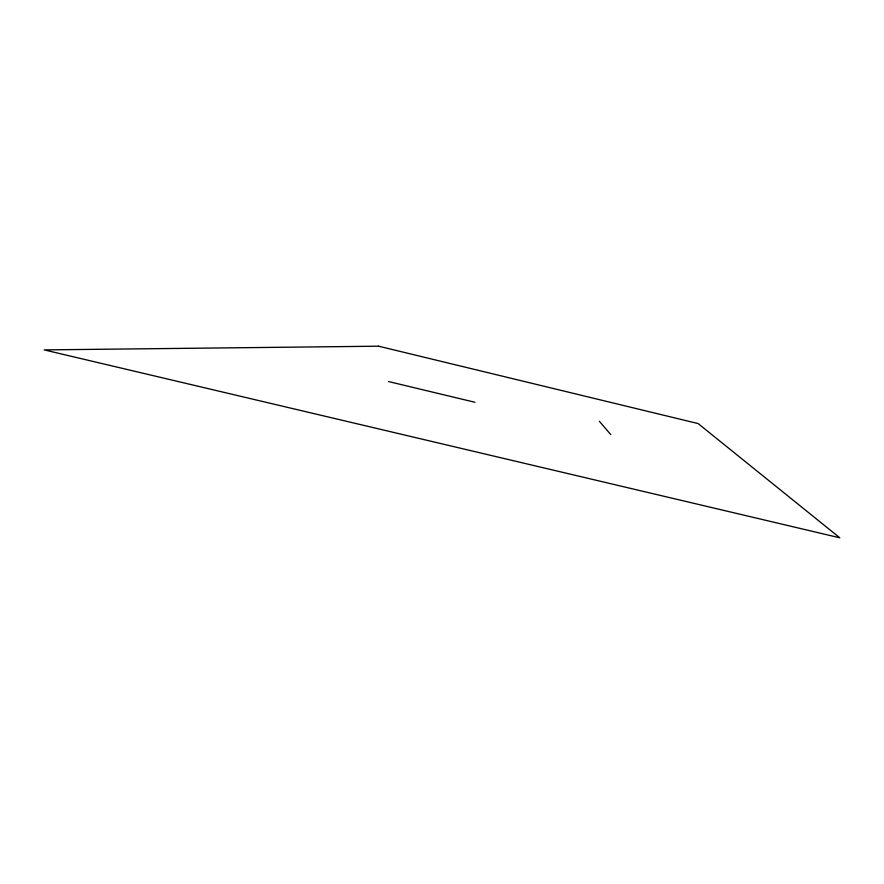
<?xml version="1.0" encoding="UTF-8"?>
<svg xmlns="http://www.w3.org/2000/svg" width="884" height="884" viewBox="0 0 884 884"><rect width="100%" height="100%" fill="white"/><g stroke="black" fill="none" stroke-linecap="round" stroke-linejoin="round"><path stroke-width="1.33" d="M388.485 381.545L474.951 402.275M599.352 421.27L610.756 434.574M378.595 346.197L44.2 349.898L839.8 537.803L698.117 423.569L378.595 346.197"/></g></svg>
